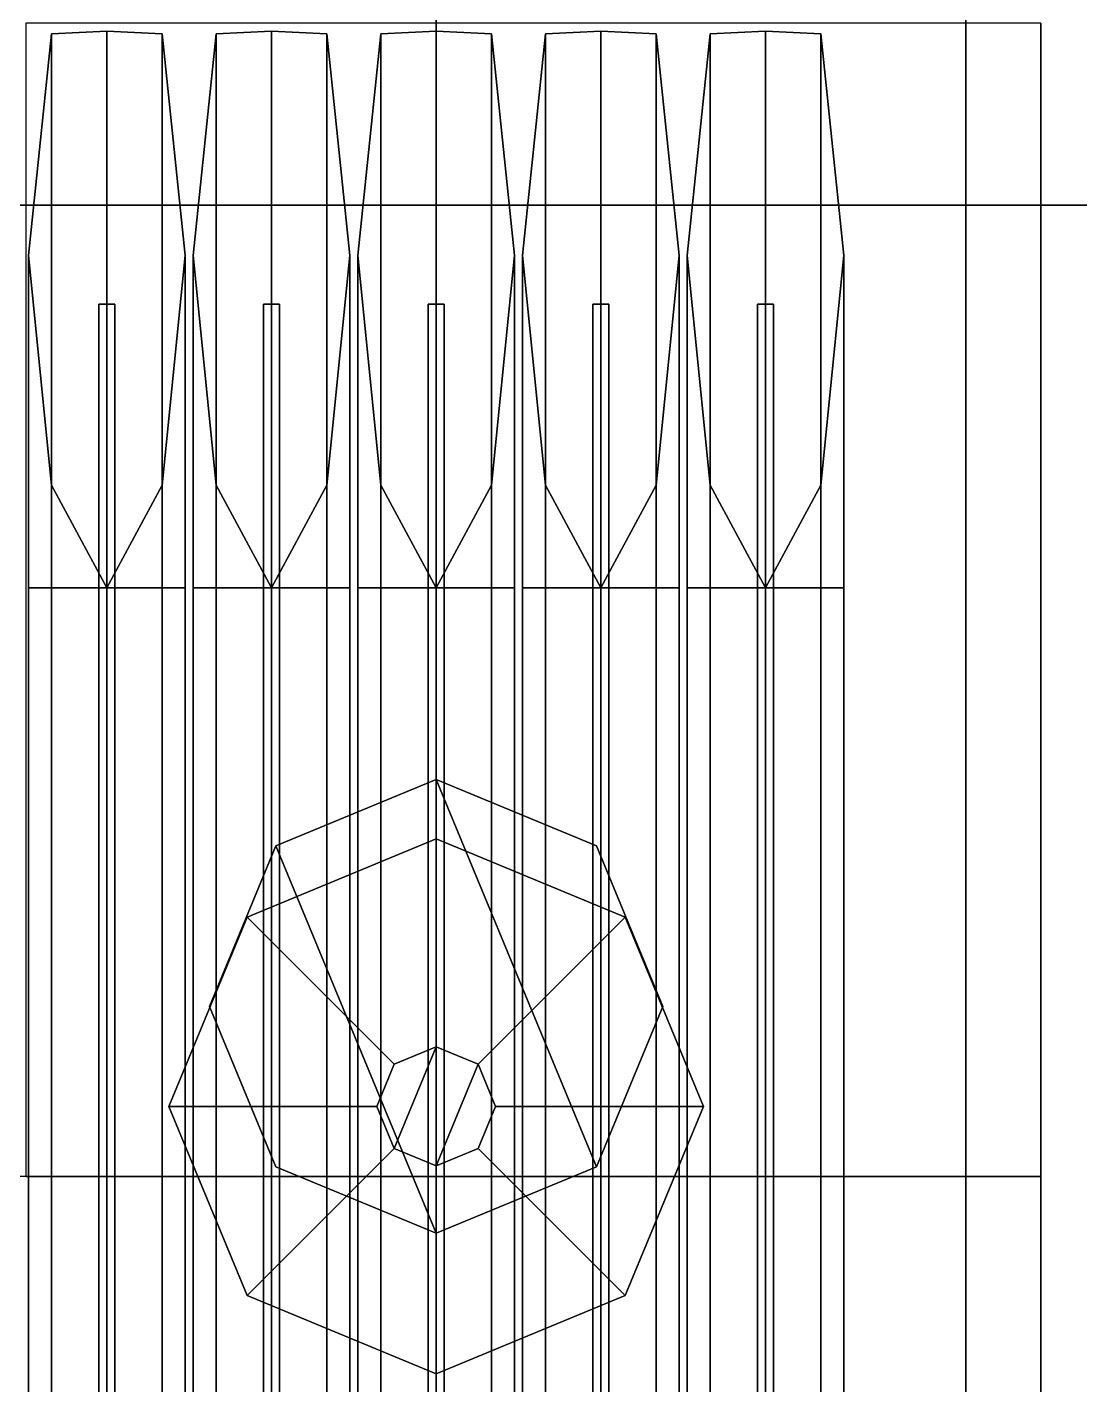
# Model space of a CAD drawing. Header units: millimetres. Extents: x -6 to 6, y -93 to 86.
# Drawn here: x -1.52 to 2.38, y -13.32 to -8.29 of the extents above; entities that cross this region are included whole.
import ezdxf

# ---------------------------------------------------------------- set-up
doc = ezdxf.new("R2010")
doc.units = ezdxf.units.MM
doc.layers.add('turret', color=2, linetype='Continuous')

msp = doc.modelspace()

# ---------------------------------------------------------------- linework, layer by layer
for points in [[(6.206, -4.7166, 3.4019), (-6.206, -4.7166, 3.4019), (-6.1491, -8.9542, 3.2208), (6.1491, -8.9542, 3.2208)], [(0, -8.9542, -3.9739), (-1.9617, -8.9542, -3.7617), (-1.9617, -4.7166, -3.7824), (0, -4.7166, -3.9739)], [(0, -4.7166, -3.9739), (1.9617, -4.7166, -3.7824), (1.9617, -8.9542, -3.7617), (0, -8.9542, -3.9739)], [(2.8416, -8.9542, -3.5753), (1.9617, -8.9542, -3.7617), (1.9617, -4.7166, -3.7824), (2.9141, -4.7166, -3.5753)], [(2.24, -12.55, 5.32), (2.24, -8.28, 5.46), (-1.52, -8.28, 5.46), (-1.52, -12.55, 5.32)], [(2.24, -12.55, 3.09), (2.24, -8.28, 3.24), (2.24, -8.28, 5.46), (2.24, -12.55, 5.32)], [(6.1491, -8.9542, 3.2208), (-6.1491, -8.9542, 3.2208), (-6.0818, -13.3618, 3.0706), (6.0818, -13.3618, 3.0706)], [(0, -13.3618, -3.9739), (-1.9617, -13.3618, -3.7358), (-1.9617, -8.9542, -3.7617), (0, -8.9542, -3.9739)], [(0, -8.9542, -3.9739), (1.9617, -8.9542, -3.7617), (1.9617, -13.3618, -3.7358), (0, -13.3618, -3.9739)], [(2.7795, -13.3618, -3.5753), (1.9617, -13.3618, -3.7358), (1.9617, -8.9542, -3.7617), (2.8416, -8.9542, -3.5753)], [(2.24, -13.78, 5.32), (2.24, -12.55, 5.32), (-2.24, -12.55, 5.32), (-2.24, -13.78, 5.32)], [(2.24, -13.78, 3.06), (2.24, -12.55, 3.09), (2.24, -12.55, 5.32), (2.24, -13.78, 5.32)]]:
    msp.add_3dface(points)
at = {"layer": 'turret'}
for points in [[(-1.4251, -10.37, 6.3251), (-1.51, -10.37, 6.12), (-1.51, -9.14, 6.12), (-1.4251, -8.32, 6.3251)], [(-1.51, -10.37, 6.12), (-1.4251, -10.37, 6.3251), (-1.4251, -8.32, 6.3251), (-1.51, -9.14, 6.12)], [(-1.22, -10.37, 6.41), (-1.4251, -10.37, 6.3251), (-1.4251, -8.32, 6.3251), (-1.22, -8.31, 6.41)], [(-1.4251, -10.37, 6.3251), (-1.22, -10.37, 6.41), (-1.22, -8.31, 6.41), (-1.4251, -8.32, 6.3251)], [(-1.0149, -10.37, 6.3251), (-1.22, -10.37, 6.41), (-1.22, -8.31, 6.41), (-1.0149, -8.32, 6.3251)], [(-1.22, -10.37, 6.41), (-1.0149, -10.37, 6.3251), (-1.0149, -8.32, 6.3251), (-1.22, -8.31, 6.41)], [(-0.93, -10.37, 6.12), (-1.0149, -10.37, 6.3251), (-1.0149, -8.32, 6.3251), (-0.93, -9.14, 6.12)], [(-1.0149, -10.37, 6.3251), (-0.93, -10.37, 6.12), (-0.93, -9.14, 6.12), (-1.0149, -8.32, 6.3251)], [(-0.9, -10.37, 6.12), (-0.8151, -10.37, 6.3251), (-0.8151, -8.32, 6.3251), (-0.9, -9.14, 6.12)], [(-0.8151, -10.37, 6.3251), (-0.9, -10.37, 6.12), (-0.9, -9.14, 6.12), (-0.8151, -8.32, 6.3251)], [(-0.8151, -10.37, 6.3251), (-0.61, -10.37, 6.41), (-0.61, -8.31, 6.41), (-0.8151, -8.32, 6.3251)], [(-0.61, -10.37, 6.41), (-0.8151, -10.37, 6.3251), (-0.8151, -8.32, 6.3251), (-0.61, -8.31, 6.41)], [(-0.61, -10.37, 6.41), (-0.4049, -10.37, 6.3251), (-0.4049, -8.32, 6.3251), (-0.61, -8.31, 6.41)], [(-0.4049, -10.37, 6.3251), (-0.61, -10.37, 6.41), (-0.61, -8.31, 6.41), (-0.4049, -8.32, 6.3251)], [(-0.4049, -10.37, 6.3251), (-0.32, -10.37, 6.12), (-0.32, -9.14, 6.12), (-0.4049, -8.32, 6.3251)], [(-0.32, -10.37, 6.12), (-0.4049, -10.37, 6.3251), (-0.4049, -8.32, 6.3251), (-0.32, -9.14, 6.12)], [(-0.29, -10.37, 6.12), (-0.2051, -10.37, 6.3251), (-0.2051, -8.32, 6.3251), (-0.29, -9.14, 6.12)], [(-0.2051, -10.37, 6.3251), (-0.29, -10.37, 6.12), (-0.29, -9.14, 6.12), (-0.2051, -8.32, 6.3251)], [(-0.2051, -10.37, 6.3251), (0, -10.37, 6.41), (0, -8.31, 6.41), (-0.2051, -8.32, 6.3251)], [(0, -10.37, 6.41), (-0.2051, -10.37, 6.3251), (-0.2051, -8.32, 6.3251), (0, -8.31, 6.41)], [(0, -10.37, 6.41), (0.2051, -10.37, 6.3251), (0.2051, -8.32, 6.3251), (0, -8.31, 6.41)], [(0.2051, -10.37, 6.3251), (0, -10.37, 6.41), (0, -8.31, 6.41), (0.2051, -8.32, 6.3251)], [(0.2051, -10.37, 6.3251), (0.29, -10.37, 6.12), (0.29, -9.14, 6.12), (0.2051, -8.32, 6.3251)], [(0.29, -10.37, 6.12), (0.2051, -10.37, 6.3251), (0.2051, -8.32, 6.3251), (0.29, -9.14, 6.12)], [(0.32, -10.37, 6.12), (0.4049, -10.37, 6.3251), (0.4049, -8.32, 6.3251), (0.32, -9.14, 6.12)], [(0.4049, -10.37, 6.3251), (0.32, -10.37, 6.12), (0.32, -9.14, 6.12), (0.4049, -8.32, 6.3251)], [(0.4049, -10.37, 6.3251), (0.61, -10.37, 6.41), (0.61, -8.31, 6.41), (0.4049, -8.32, 6.3251)], [(0.61, -10.37, 6.41), (0.4049, -10.37, 6.3251), (0.4049, -8.32, 6.3251), (0.61, -8.31, 6.41)], [(0.61, -10.37, 6.41), (0.8151, -10.37, 6.3251), (0.8151, -8.32, 6.3251), (0.61, -8.31, 6.41)], [(0.8151, -10.37, 6.3251), (0.61, -10.37, 6.41), (0.61, -8.31, 6.41), (0.8151, -8.32, 6.3251)], [(0.8151, -10.37, 6.3251), (0.9, -10.37, 6.12), (0.9, -9.14, 6.12), (0.8151, -8.32, 6.3251)], [(0.9, -10.37, 6.12), (0.8151, -10.37, 6.3251), (0.8151, -8.32, 6.3251), (0.9, -9.14, 6.12)], [(1.0149, -10.37, 6.3251), (0.93, -10.37, 6.12), (0.93, -9.14, 6.12), (1.0149, -8.32, 6.3251)], [(0.93, -10.37, 6.12), (1.0149, -10.37, 6.3251), (1.0149, -8.32, 6.3251), (0.93, -9.14, 6.12)], [(1.22, -10.37, 6.41), (1.0149, -10.37, 6.3251), (1.0149, -8.32, 6.3251), (1.22, -8.31, 6.41)], [(1.0149, -10.37, 6.3251), (1.22, -10.37, 6.41), (1.22, -8.31, 6.41), (1.0149, -8.32, 6.3251)], [(1.4251, -10.37, 6.3251), (1.22, -10.37, 6.41), (1.22, -8.31, 6.41), (1.4251, -8.32, 6.3251)], [(1.22, -10.37, 6.41), (1.4251, -10.37, 6.3251), (1.4251, -8.32, 6.3251), (1.22, -8.31, 6.41)], [(1.51, -10.37, 6.12), (1.4251, -10.37, 6.3251), (1.4251, -8.32, 6.3251), (1.51, -9.14, 6.12)], [(1.4251, -10.37, 6.3251), (1.51, -10.37, 6.12), (1.51, -9.14, 6.12), (1.4251, -8.32, 6.3251)], [(-1.51, -10.37, 6.12), (-1.4251, -10.37, 5.9149), (-1.4251, -9.99, 5.9149), (-1.51, -9.14, 6.12)], [(-1.4251, -10.37, 5.9149), (-1.51, -10.37, 6.12), (-1.51, -9.14, 6.12), (-1.4251, -9.99, 5.9149)], [(-1.0149, -10.37, 5.9149), (-0.93, -10.37, 6.12), (-0.93, -9.14, 6.12), (-1.0149, -9.99, 5.9149)], [(-0.93, -10.37, 6.12), (-1.0149, -10.37, 5.9149), (-1.0149, -9.99, 5.9149), (-0.93, -9.14, 6.12)], [(-0.8151, -10.37, 5.9149), (-0.9, -10.37, 6.12), (-0.9, -9.14, 6.12), (-0.8151, -9.99, 5.9149)], [(-0.9, -10.37, 6.12), (-0.8151, -10.37, 5.9149), (-0.8151, -9.99, 5.9149), (-0.9, -9.14, 6.12)], [(-0.32, -10.37, 6.12), (-0.4049, -10.37, 5.9149), (-0.4049, -9.99, 5.9149), (-0.32, -9.14, 6.12)], [(-0.4049, -10.37, 5.9149), (-0.32, -10.37, 6.12), (-0.32, -9.14, 6.12), (-0.4049, -9.99, 5.9149)], [(-0.2051, -10.37, 5.9149), (-0.29, -10.37, 6.12), (-0.29, -9.14, 6.12), (-0.2051, -9.99, 5.9149)], [(-0.29, -10.37, 6.12), (-0.2051, -10.37, 5.9149), (-0.2051, -9.99, 5.9149), (-0.29, -9.14, 6.12)], [(0.29, -10.37, 6.12), (0.2051, -10.37, 5.9149), (0.2051, -9.99, 5.9149), (0.29, -9.14, 6.12)], [(0.2051, -10.37, 5.9149), (0.29, -10.37, 6.12), (0.29, -9.14, 6.12), (0.2051, -9.99, 5.9149)], [(0.4049, -10.37, 5.9149), (0.32, -10.37, 6.12), (0.32, -9.14, 6.12), (0.4049, -9.99, 5.9149)], [(0.32, -10.37, 6.12), (0.4049, -10.37, 5.9149), (0.4049, -9.99, 5.9149), (0.32, -9.14, 6.12)], [(0.9, -10.37, 6.12), (0.8151, -10.37, 5.9149), (0.8151, -9.99, 5.9149), (0.9, -9.14, 6.12)], [(0.8151, -10.37, 5.9149), (0.9, -10.37, 6.12), (0.9, -9.14, 6.12), (0.8151, -9.99, 5.9149)], [(0.93, -10.37, 6.12), (1.0149, -10.37, 5.9149), (1.0149, -9.99, 5.9149), (0.93, -9.14, 6.12)], [(1.0149, -10.37, 5.9149), (0.93, -10.37, 6.12), (0.93, -9.14, 6.12), (1.0149, -9.99, 5.9149)], [(1.4251, -10.37, 5.9149), (1.51, -10.37, 6.12), (1.51, -9.14, 6.12), (1.4251, -9.99, 5.9149)], [(1.51, -10.37, 6.12), (1.4251, -10.37, 5.9149), (1.4251, -9.99, 5.9149), (1.51, -9.14, 6.12)], [(-1.25, -14.66, 6.46), (-1.22, -14.66, 6.49), (-1.22, -9.32, 6.49), (-1.25, -9.32, 6.46)], [(-1.22, -14.66, 6.43), (-1.25, -14.66, 6.46), (-1.25, -9.32, 6.46), (-1.22, -9.32, 6.43)], [(-1.22, -9.32, 6.49), (-1.19, -9.32, 6.46), (-1.22, -9.32, 6.43), (-1.25, -9.32, 6.46)], [(-1.22, -14.66, 6.49), (-1.19, -14.66, 6.46), (-1.19, -9.32, 6.46), (-1.22, -9.32, 6.49)], [(-1.19, -14.66, 6.46), (-1.22, -14.66, 6.43), (-1.22, -9.32, 6.43), (-1.19, -9.32, 6.46)], [(-0.61, -9.32, 6.49), (-0.58, -9.32, 6.46), (-0.61, -9.32, 6.43), (-0.64, -9.32, 6.46)], [(-0.61, -14.66, 6.43), (-0.64, -14.66, 6.46), (-0.64, -9.32, 6.46), (-0.61, -9.32, 6.43)], [(-0.64, -14.66, 6.46), (-0.61, -14.66, 6.49), (-0.61, -9.32, 6.49), (-0.64, -9.32, 6.46)], [(-0.58, -14.66, 6.46), (-0.61, -14.66, 6.43), (-0.61, -9.32, 6.43), (-0.58, -9.32, 6.46)], [(-0.61, -14.66, 6.49), (-0.58, -14.66, 6.46), (-0.58, -9.32, 6.46), (-0.61, -9.32, 6.49)], [(-0.03, -14.66, 6.46), (0, -14.66, 6.49), (0, -9.32, 6.49), (-0.03, -9.32, 6.46)], [(0, -14.66, 6.43), (-0.03, -14.66, 6.46), (-0.03, -9.32, 6.46), (0, -9.32, 6.43)], [(0, -9.32, 6.49), (0.03, -9.32, 6.46), (0, -9.32, 6.43), (-0.03, -9.32, 6.46)], [(0, -14.66, 6.49), (0.03, -14.66, 6.46), (0.03, -9.32, 6.46), (0, -9.32, 6.49)], [(0.03, -14.66, 6.46), (0, -14.66, 6.43), (0, -9.32, 6.43), (0.03, -9.32, 6.46)], [(0.61, -9.32, 6.49), (0.64, -9.32, 6.46), (0.61, -9.32, 6.43), (0.58, -9.32, 6.46)], [(0.61, -14.66, 6.43), (0.58, -14.66, 6.46), (0.58, -9.32, 6.46), (0.61, -9.32, 6.43)], [(0.58, -14.66, 6.46), (0.61, -14.66, 6.49), (0.61, -9.32, 6.49), (0.58, -9.32, 6.46)], [(0.64, -14.66, 6.46), (0.61, -14.66, 6.43), (0.61, -9.32, 6.43), (0.64, -9.32, 6.46)], [(0.61, -14.66, 6.49), (0.64, -14.66, 6.46), (0.64, -9.32, 6.46), (0.61, -9.32, 6.49)], [(1.19, -14.66, 6.46), (1.22, -14.66, 6.49), (1.22, -9.32, 6.49), (1.19, -9.32, 6.46)], [(1.22, -14.66, 6.43), (1.19, -14.66, 6.46), (1.19, -9.32, 6.46), (1.22, -9.32, 6.43)], [(1.22, -9.32, 6.49), (1.25, -9.32, 6.46), (1.22, -9.32, 6.43), (1.19, -9.32, 6.46)], [(1.22, -14.66, 6.49), (1.25, -14.66, 6.46), (1.25, -9.32, 6.46), (1.22, -9.32, 6.49)], [(1.25, -14.66, 6.46), (1.22, -14.66, 6.43), (1.22, -9.32, 6.43), (1.25, -9.32, 6.46)], [(-1.4251, -10.37, 5.9149), (-1.22, -10.37, 5.83), (-1.22, -10.37, 5.83), (-1.4251, -9.99, 5.9149)], [(-1.22, -10.37, 5.83), (-1.4251, -10.37, 5.9149), (-1.4251, -9.99, 5.9149), (-1.22, -10.37, 5.83)], [(-1.22, -10.37, 5.83), (-1.0149, -10.37, 5.9149), (-1.0149, -9.99, 5.9149), (-1.22, -10.37, 5.83)], [(-1.0149, -10.37, 5.9149), (-1.22, -10.37, 5.83), (-1.22, -10.37, 5.83), (-1.0149, -9.99, 5.9149)], [(-0.61, -10.37, 5.83), (-0.8151, -10.37, 5.9149), (-0.8151, -9.99, 5.9149), (-0.61, -10.37, 5.83)], [(-0.8151, -10.37, 5.9149), (-0.61, -10.37, 5.83), (-0.61, -10.37, 5.83), (-0.8151, -9.99, 5.9149)], [(-0.4049, -10.37, 5.9149), (-0.61, -10.37, 5.83), (-0.61, -10.37, 5.83), (-0.4049, -9.99, 5.9149)], [(-0.61, -10.37, 5.83), (-0.4049, -10.37, 5.9149), (-0.4049, -9.99, 5.9149), (-0.61, -10.37, 5.83)], [(0, -10.37, 5.83), (-0.2051, -10.37, 5.9149), (-0.2051, -9.99, 5.9149), (0, -10.37, 5.83)], [(-0.2051, -10.37, 5.9149), (0, -10.37, 5.83), (0, -10.37, 5.83), (-0.2051, -9.99, 5.9149)], [(0.2051, -10.37, 5.9149), (0, -10.37, 5.83), (0, -10.37, 5.83), (0.2051, -9.99, 5.9149)], [(0, -10.37, 5.83), (0.2051, -10.37, 5.9149), (0.2051, -9.99, 5.9149), (0, -10.37, 5.83)], [(0.61, -10.37, 5.83), (0.4049, -10.37, 5.9149), (0.4049, -9.99, 5.9149), (0.61, -10.37, 5.83)], [(0.4049, -10.37, 5.9149), (0.61, -10.37, 5.83), (0.61, -10.37, 5.83), (0.4049, -9.99, 5.9149)], [(0.8151, -10.37, 5.9149), (0.61, -10.37, 5.83), (0.61, -10.37, 5.83), (0.8151, -9.99, 5.9149)], [(0.61, -10.37, 5.83), (0.8151, -10.37, 5.9149), (0.8151, -9.99, 5.9149), (0.61, -10.37, 5.83)], [(1.0149, -10.37, 5.9149), (1.22, -10.37, 5.83), (1.22, -10.37, 5.83), (1.0149, -9.99, 5.9149)], [(1.22, -10.37, 5.83), (1.0149, -10.37, 5.9149), (1.0149, -9.99, 5.9149), (1.22, -10.37, 5.83)], [(1.22, -10.37, 5.83), (1.4251, -10.37, 5.9149), (1.4251, -9.99, 5.9149), (1.22, -10.37, 5.83)], [(1.4251, -10.37, 5.9149), (1.22, -10.37, 5.83), (1.22, -10.37, 5.83), (1.4251, -9.99, 5.9149)], [(-1.51, -14.97, 6.12), (-1.4251, -14.97, 6.3251), (-1.4251, -10.37, 6.3251), (-1.51, -10.37, 6.12)], [(-1.4251, -14.97, 5.9149), (-1.51, -14.97, 6.12), (-1.51, -10.37, 6.12), (-1.4251, -10.37, 5.9149)], [(-1.4251, -10.37, 6.3251), (-0.93, -10.37, 6.12), (-1.0149, -10.37, 5.9149), (-1.51, -10.37, 6.12)], [(-1.51, -10.37, 6.12), (-1.0149, -10.37, 5.9149), (-1.22, -10.37, 5.83), (-1.4251, -10.37, 5.9149)], [(-1.4251, -14.97, 6.3251), (-1.22, -14.97, 6.41), (-1.22, -10.37, 6.41), (-1.4251, -10.37, 6.3251)], [(-1.22, -14.97, 5.83), (-1.4251, -14.97, 5.9149), (-1.4251, -10.37, 5.9149), (-1.22, -10.37, 5.83)], [(-1.22, -10.37, 6.41), (-1.0149, -10.37, 6.3251), (-0.93, -10.37, 6.12), (-1.4251, -10.37, 6.3251)], [(-1.22, -14.97, 6.41), (-1.0149, -14.97, 6.3251), (-1.0149, -10.37, 6.3251), (-1.22, -10.37, 6.41)], [(-1.0149, -14.97, 5.9149), (-1.22, -14.97, 5.83), (-1.22, -10.37, 5.83), (-1.0149, -10.37, 5.9149)], [(-1.0149, -14.97, 6.3251), (-0.93, -14.97, 6.12), (-0.93, -10.37, 6.12), (-1.0149, -10.37, 6.3251)], [(-0.93, -14.97, 6.12), (-1.0149, -14.97, 5.9149), (-1.0149, -10.37, 5.9149), (-0.93, -10.37, 6.12)], [(-0.8151, -14.97, 5.9149), (-0.9, -14.97, 6.12), (-0.9, -10.37, 6.12), (-0.8151, -10.37, 5.9149)], [(-0.9, -14.97, 6.12), (-0.8151, -14.97, 6.3251), (-0.8151, -10.37, 6.3251), (-0.9, -10.37, 6.12)], [(-0.9, -10.37, 6.12), (-0.4049, -10.37, 5.9149), (-0.61, -10.37, 5.83), (-0.8151, -10.37, 5.9149)], [(-0.8151, -10.37, 6.3251), (-0.32, -10.37, 6.12), (-0.4049, -10.37, 5.9149), (-0.9, -10.37, 6.12)], [(-0.61, -14.97, 5.83), (-0.8151, -14.97, 5.9149), (-0.8151, -10.37, 5.9149), (-0.61, -10.37, 5.83)], [(-0.8151, -14.97, 6.3251), (-0.61, -14.97, 6.41), (-0.61, -10.37, 6.41), (-0.8151, -10.37, 6.3251)], [(-0.61, -10.37, 6.41), (-0.4049, -10.37, 6.3251), (-0.32, -10.37, 6.12), (-0.8151, -10.37, 6.3251)], [(-0.4049, -14.97, 5.9149), (-0.61, -14.97, 5.83), (-0.61, -10.37, 5.83), (-0.4049, -10.37, 5.9149)], [(-0.61, -14.97, 6.41), (-0.4049, -14.97, 6.3251), (-0.4049, -10.37, 6.3251), (-0.61, -10.37, 6.41)], [(-0.32, -14.97, 6.12), (-0.4049, -14.97, 5.9149), (-0.4049, -10.37, 5.9149), (-0.32, -10.37, 6.12)], [(-0.4049, -14.97, 6.3251), (-0.32, -14.97, 6.12), (-0.32, -10.37, 6.12), (-0.4049, -10.37, 6.3251)], [(-0.29, -14.97, 6.12), (-0.2051, -14.97, 6.3251), (-0.2051, -10.37, 6.3251), (-0.29, -10.37, 6.12)], [(-0.2051, -14.97, 5.9149), (-0.29, -14.97, 6.12), (-0.29, -10.37, 6.12), (-0.2051, -10.37, 5.9149)], [(-0.2051, -10.37, 6.3251), (0.29, -10.37, 6.12), (0.2051, -10.37, 5.9149), (-0.29, -10.37, 6.12)], [(-0.29, -10.37, 6.12), (0.2051, -10.37, 5.9149), (0, -10.37, 5.83), (-0.2051, -10.37, 5.9149)], [(-0.2051, -14.97, 6.3251), (0, -14.97, 6.41), (0, -10.37, 6.41), (-0.2051, -10.37, 6.3251)], [(0, -14.97, 5.83), (-0.2051, -14.97, 5.9149), (-0.2051, -10.37, 5.9149), (0, -10.37, 5.83)], [(0, -10.37, 6.41), (0.2051, -10.37, 6.3251), (0.29, -10.37, 6.12), (-0.2051, -10.37, 6.3251)], [(0, -14.97, 6.41), (0.2051, -14.97, 6.3251), (0.2051, -10.37, 6.3251), (0, -10.37, 6.41)], [(0.2051, -14.97, 5.9149), (0, -14.97, 5.83), (0, -10.37, 5.83), (0.2051, -10.37, 5.9149)], [(0.2051, -14.97, 6.3251), (0.29, -14.97, 6.12), (0.29, -10.37, 6.12), (0.2051, -10.37, 6.3251)], [(0.29, -14.97, 6.12), (0.2051, -14.97, 5.9149), (0.2051, -10.37, 5.9149), (0.29, -10.37, 6.12)], [(0.4049, -14.97, 5.9149), (0.32, -14.97, 6.12), (0.32, -10.37, 6.12), (0.4049, -10.37, 5.9149)], [(0.32, -14.97, 6.12), (0.4049, -14.97, 6.3251), (0.4049, -10.37, 6.3251), (0.32, -10.37, 6.12)], [(0.32, -10.37, 6.12), (0.8151, -10.37, 5.9149), (0.61, -10.37, 5.83), (0.4049, -10.37, 5.9149)], [(0.4049, -10.37, 6.3251), (0.9, -10.37, 6.12), (0.8151, -10.37, 5.9149), (0.32, -10.37, 6.12)], [(0.61, -14.97, 5.83), (0.4049, -14.97, 5.9149), (0.4049, -10.37, 5.9149), (0.61, -10.37, 5.83)], [(0.4049, -14.97, 6.3251), (0.61, -14.97, 6.41), (0.61, -10.37, 6.41), (0.4049, -10.37, 6.3251)], [(0.61, -10.37, 6.41), (0.8151, -10.37, 6.3251), (0.9, -10.37, 6.12), (0.4049, -10.37, 6.3251)], [(0.8151, -14.97, 5.9149), (0.61, -14.97, 5.83), (0.61, -10.37, 5.83), (0.8151, -10.37, 5.9149)], [(0.61, -14.97, 6.41), (0.8151, -14.97, 6.3251), (0.8151, -10.37, 6.3251), (0.61, -10.37, 6.41)], [(0.9, -14.97, 6.12), (0.8151, -14.97, 5.9149), (0.8151, -10.37, 5.9149), (0.9, -10.37, 6.12)], [(0.8151, -14.97, 6.3251), (0.9, -14.97, 6.12), (0.9, -10.37, 6.12), (0.8151, -10.37, 6.3251)], [(0.93, -14.97, 6.12), (1.0149, -14.97, 6.3251), (1.0149, -10.37, 6.3251), (0.93, -10.37, 6.12)], [(1.0149, -14.97, 5.9149), (0.93, -14.97, 6.12), (0.93, -10.37, 6.12), (1.0149, -10.37, 5.9149)], [(1.0149, -10.37, 6.3251), (1.51, -10.37, 6.12), (1.4251, -10.37, 5.9149), (0.93, -10.37, 6.12)], [(0.93, -10.37, 6.12), (1.4251, -10.37, 5.9149), (1.22, -10.37, 5.83), (1.0149, -10.37, 5.9149)], [(1.0149, -14.97, 6.3251), (1.22, -14.97, 6.41), (1.22, -10.37, 6.41), (1.0149, -10.37, 6.3251)], [(1.22, -14.97, 5.83), (1.0149, -14.97, 5.9149), (1.0149, -10.37, 5.9149), (1.22, -10.37, 5.83)], [(1.22, -10.37, 6.41), (1.4251, -10.37, 6.3251), (1.51, -10.37, 6.12), (1.0149, -10.37, 6.3251)], [(1.22, -14.97, 6.41), (1.4251, -14.97, 6.3251), (1.4251, -10.37, 6.3251), (1.22, -10.37, 6.41)], [(1.4251, -14.97, 5.9149), (1.22, -14.97, 5.83), (1.22, -10.37, 5.83), (1.4251, -10.37, 5.9149)], [(1.4251, -14.97, 6.3251), (1.51, -14.97, 6.12), (1.51, -10.37, 6.12), (1.4251, -10.37, 6.3251)], [(1.51, -14.97, 6.12), (1.4251, -14.97, 5.9149), (1.4251, -10.37, 5.9149), (1.51, -10.37, 6.12)], [(0, -11.08, 5.32), (-0.594, -11.326, 5.32), (-0.594, -11.326, 5.83), (0, -11.08, 5.83)], [(0.594, -12.514, 5.83), (0, -11.08, 5.83), (-0.594, -11.326, 5.83), (0, -12.76, 5.83)], [(0.594, -11.326, 5.32), (0, -11.08, 5.32), (0, -11.08, 5.83), (0.594, -11.326, 5.83)], [(0.84, -11.92, 5.83), (0.594, -11.326, 5.83), (0, -11.08, 5.83), (0.594, -12.514, 5.83)], [(0, -11.3, 6.41), (-0.7, -11.59, 6.41), (-0.7, -11.59, 7.77), (0, -11.3, 7.77)], [(0, -11.3, 7.77), (-0.7, -11.59, 7.77), (-0.1556, -12.1344, 8.11), (0, -12.07, 8.11)], [(0.7, -11.59, 6.41), (0, -11.3, 6.41), (0, -11.3, 7.77), (0.7, -11.59, 7.77)], [(0.7, -11.59, 7.77), (0, -11.3, 7.77), (0, -12.07, 8.11), (0.1556, -12.1344, 8.11)], [(-0.594, -11.326, 5.32), (-0.84, -11.92, 5.32), (-0.84, -11.92, 5.83), (-0.594, -11.326, 5.83)], [(0, -12.76, 5.83), (-0.594, -11.326, 5.83), (-0.84, -11.92, 5.83), (-0.594, -12.514, 5.83)], [(0.84, -11.92, 5.32), (0.594, -11.326, 5.32), (0.594, -11.326, 5.83), (0.84, -11.92, 5.83)], [(-0.7, -11.59, 6.41), (-0.99, -12.29, 6.41), (-0.99, -12.29, 7.77), (-0.7, -11.59, 7.77)], [(-0.7, -11.59, 7.77), (-0.99, -12.29, 7.77), (-0.22, -12.29, 8.11), (-0.1556, -12.1344, 8.11)], [(0.99, -12.29, 7.77), (0.7, -11.59, 7.77), (0.1556, -12.1344, 8.11), (0.22, -12.29, 8.11)], [(0.99, -12.29, 6.41), (0.7, -11.59, 6.41), (0.7, -11.59, 7.77), (0.99, -12.29, 7.77)], [(-0.84, -11.92, 5.32), (-0.594, -12.514, 5.32), (-0.594, -12.514, 5.83), (-0.84, -11.92, 5.83)], [(0.594, -12.514, 5.32), (0.84, -11.92, 5.32), (0.84, -11.92, 5.83), (0.594, -12.514, 5.83)], [(-0.1556, -12.4456, 8.11), (0, -12.07, 8.11), (-0.1556, -12.1344, 8.11), (-0.22, -12.29, 8.11)], [(0, -12.51, 8.11), (0.1556, -12.1344, 8.11), (0, -12.07, 8.11), (-0.1556, -12.4456, 8.11)], [(0.1556, -12.4456, 8.11), (0.22, -12.29, 8.11), (0.1556, -12.1344, 8.11), (0, -12.51, 8.11)], [(-0.99, -12.29, 6.41), (-0.7, -12.99, 6.41), (-0.7, -12.99, 7.77), (-0.99, -12.29, 7.77)], [(-0.99, -12.29, 7.77), (-0.7, -12.99, 7.77), (-0.1556, -12.4456, 8.11), (-0.22, -12.29, 8.11)], [(0.7, -12.99, 7.77), (0.99, -12.29, 7.77), (0.22, -12.29, 8.11), (0.1556, -12.4456, 8.11)], [(0.7, -12.99, 6.41), (0.99, -12.29, 6.41), (0.99, -12.29, 7.77), (0.7, -12.99, 7.77)], [(-0.7, -12.99, 7.77), (0, -13.28, 7.77), (0, -12.51, 8.11), (-0.1556, -12.4456, 8.11)], [(0, -13.28, 7.77), (0.7, -12.99, 7.77), (0.1556, -12.4456, 8.11), (0, -12.51, 8.11)], [(-0.594, -12.514, 5.32), (0, -12.76, 5.32), (0, -12.76, 5.83), (-0.594, -12.514, 5.83)], [(0, -12.76, 5.32), (0.594, -12.514, 5.32), (0.594, -12.514, 5.83), (0, -12.76, 5.83)], [(-0.7, -12.99, 6.41), (0, -13.28, 6.41), (0, -13.28, 7.77), (-0.7, -12.99, 7.77)], [(0, -13.28, 6.41), (0.7, -12.99, 6.41), (0.7, -12.99, 7.77), (0, -13.28, 7.77)]]:
    msp.add_3dface(points, dxfattribs=at)

doc.saveas('drawing.dxf')
